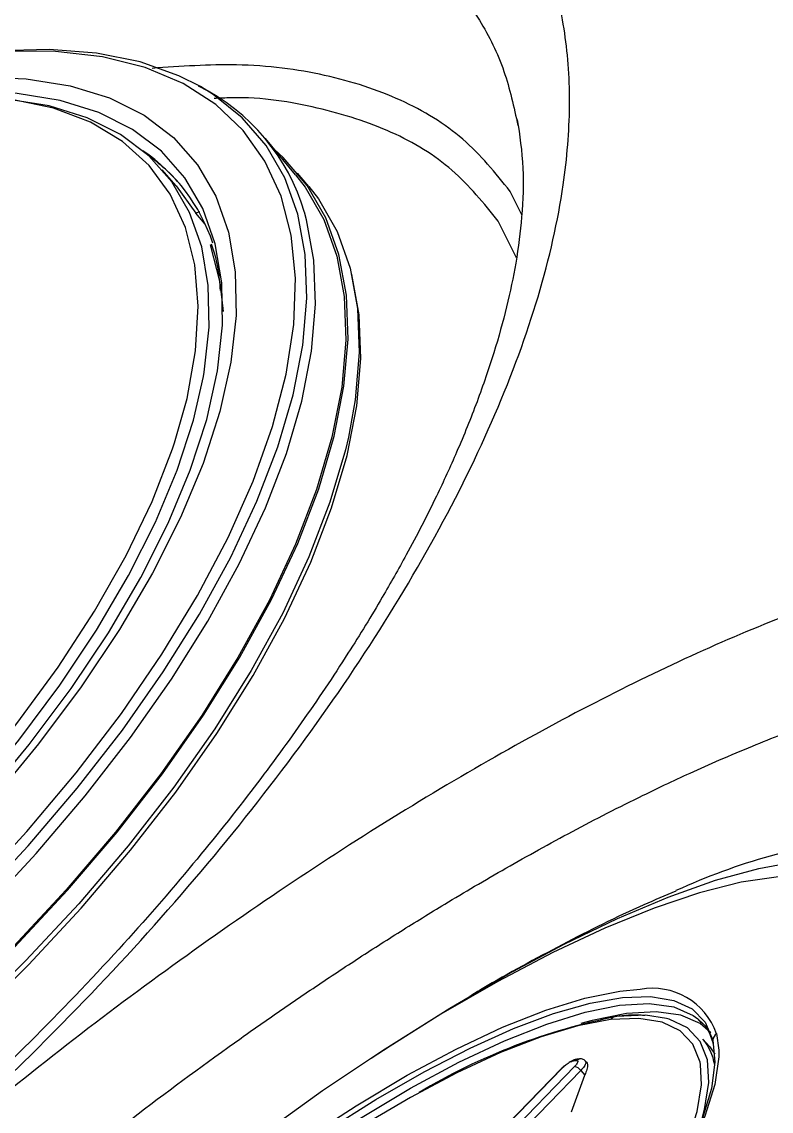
# Model space of a CAD drawing. Extents: x 400 to 501, y 484 to 634.
# Drawn here: x 483.693 to 485.184, y 518.927 to 521.095 of the extents above; entities that cross this region are included whole.
import ezdxf

# ---------------------------------------------------------------- set-up
doc = ezdxf.new("R2010")
doc.units = 0
doc.header["$MEASUREMENT"] = 0
doc.layers.add('DIM', color=3, linetype='Continuous')
doc.layers.add('GEOMETRY', color=3, linetype='Continuous', lineweight=25)

# ---------------------------------------------------------------- blocks, each defined once
blk = doc.blocks.new('2026 GRANDEE')
at = {"layer": 'GEOMETRY', "ltscale": 16}
for p, q in [((33.813, -76.0498), (33.753, -75.9777)), ((33.5759, -76.0721), (33.5481, -76.04)), ((33.8396, -76.0731), (33.8172, -76.0463)), ((33.5759, -76.0721), (33.6145, -76.1263)), ((34.2628, -76.1293), (34.2399, -76.0828)), ((33.6222, -76.1233), (33.6145, -76.1263)), ((33.6335, -76.1482), (33.6145, -76.1263)), ((34.2523, -76.2151), (34.2163, -76.1422)), ((34.6132, -77.7292), (34.6248, -77.7406)), ((34.6505, -77.7586), (34.6547, -77.7912)), ((34.6362, -77.7844), (34.6234, -77.7694)), ((34.3778, -77.8088), (34.3722, -77.8095)), ((34.3421, -77.8276), (33.836, -78.3492)), ((33.8373, -78.3486), (34.3434, -77.827)), ((34.368, -77.8241), (33.8618, -78.3456)), ((34.3803, -77.8317), (33.8742, -78.3533)), ((34.3803, -77.8317), (34.3884, -77.8409)), ((34.3622, -77.9141), (34.3884, -77.8409))]:
    blk.add_line(p, q, dxfattribs=at)
at = {"layer": 'GEOMETRY', "ltscale": 16, "flags": 128}
for points in [[(33.1727, -77.4713), (33.2785, -77.3563), (33.3768, -77.2395), (33.4666, -77.1216), (33.5474, -77.0038), (33.6183, -76.8868), (33.679, -76.7717), (33.7288, -76.6594), (33.7674, -76.5507), (33.7944, -76.4467), (33.8097, -76.348), (33.8131, -76.2556), (33.8046, -76.17), (33.7843, -76.0921), (33.7523, -76.0225), (33.7089, -75.9617), (33.6544, -75.9102), (33.5893, -75.8684), (33.5141, -75.8367), (33.4294, -75.8152), (33.3358, -75.8043), (33.2342, -75.8039)], [(33.6237, -75.8741), (33.5811, -75.8527), (33.5037, -75.8253), (33.4175, -75.8078), (33.3231, -75.8004), (33.2212, -75.8031), (33.1127, -75.8159), (33.1021, -75.8176)], [(33.1814, -75.8551), (33.2771, -75.8586), (33.3645, -75.8726), (33.443, -75.8969), (33.5117, -75.9314), (33.5702, -75.9758), (33.618, -76.0297), (33.6546, -76.0925), (33.6797, -76.1639), (33.6931, -76.2431), (33.6947, -76.3296), (33.6845, -76.4225), (33.6625, -76.5211), (33.629, -76.6245), (33.5843, -76.7319), (33.5287, -76.8422), (33.4626, -76.9547), (33.3868, -77.0684), (33.3017, -77.1821), (33.2082, -77.2951)], [(32.7027, -77.911), (32.8276, -77.8146), (32.9489, -77.713), (33.0655, -77.607), (33.1766, -77.4973), (33.2814, -77.3848), (33.379, -77.2703), (33.4687, -77.1547), (33.5499, -77.039), (33.6219, -76.9239), (33.6841, -76.8103), (33.7361, -76.6992), (33.7776, -76.5913), (33.8081, -76.4875), (33.8274, -76.3886), (33.8355, -76.2953), (33.8322, -76.2084), (33.8175, -76.1284), (33.7917, -76.056), (33.7548, -75.9918), (33.7071, -75.9363), (33.6491, -75.8898), (33.6237, -75.8741)], [(33.6666, -76.265), (33.6665, -76.2645), (33.6534, -76.187), (33.6288, -76.1171), (33.593, -76.0556), (33.5463, -76.0029), (33.489, -75.9595), (33.4217, -75.9257), (33.3449, -75.9019), (33.2594, -75.8882), (33.1657, -75.8847), (33.0647, -75.8916), (32.9574, -75.9087), (32.8579, -75.9322)], [(33.6298, -76.4511), (33.6313, -76.4427), (33.6411, -76.3532), (33.6396, -76.2699), (33.6266, -76.1935), (33.6024, -76.1247), (33.5672, -76.0641), (33.5212, -76.0122), (33.4648, -75.9695), (33.3985, -75.9362), (33.3229, -75.9128), (33.2387, -75.8993), (33.1464, -75.8959), (33.1176, -75.8969)], [(33.5723, -76.5828), (33.5972, -76.495), (33.6144, -76.4), (33.6197, -76.311), (33.613, -76.229), (33.5944, -76.1546), (33.564, -76.0884), (33.5221, -76.0312), (33.4692, -75.9834), (33.4055, -75.9454), (33.3319, -75.9176), (33.2488, -75.9003), (33.1664, -75.8937)], [(32.7773, -78.0029), (32.9031, -77.9059), (33.0251, -77.8036), (33.1425, -77.6969), (33.2543, -77.5864), (33.3598, -77.4732), (33.458, -77.358), (33.5483, -77.2416), (33.63, -77.1251), (33.7025, -77.0093), (33.7651, -76.895), (33.8175, -76.7831), (33.8592, -76.6745), (33.8899, -76.5701), (33.9094, -76.4705), (33.9175, -76.3766), (33.9142, -76.2891), (33.8994, -76.2086), (33.8734, -76.1357), (33.8363, -76.0711), (33.7883, -76.0152), (33.7712, -75.9996)], [(33.813, -76.0498), (33.832, -76.0745), (33.869, -76.139), (33.895, -76.2116), (33.9097, -76.2918), (33.913, -76.3791), (33.9049, -76.4727), (33.8855, -76.572), (33.8549, -76.6762), (33.8133, -76.7844), (33.7611, -76.8959), (33.6986, -77.0099), (33.6264, -77.1254), (33.5449, -77.2416), (33.4549, -77.3575), (33.3569, -77.4724), (33.2518, -77.5853), (33.1403, -77.6954), (33.0233, -77.8018), (32.9016, -77.9038), (32.7762, -78.0005)], [(33.8396, -76.0731), (33.8586, -76.0979), (33.8957, -76.1626), (33.9218, -76.2354), (33.9365, -76.3159), (33.9398, -76.4034), (33.9317, -76.4973), (33.9181, -76.5719)], [(32.7162, -77.9284), (32.8416, -77.8317), (32.9632, -77.7298), (33.0802, -77.6233), (33.1918, -77.5133), (33.2969, -77.4003), (33.3949, -77.2855), (33.4849, -77.1695), (33.5664, -77.0533), (33.6386, -76.9378), (33.7011, -76.8239), (33.7533, -76.7123), (33.7948, -76.6041), (33.8255, -76.4999), (33.8449, -76.4007), (33.853, -76.307), (33.8496, -76.2198), (33.835, -76.1395), (33.8307, -76.1245)], [(33.6434, -76.1893), (33.6626, -76.2643), (33.6688, -76.3218)], [(32.8064, -78.0367), (32.9318, -77.94), (33.0534, -77.8381), (33.1704, -77.7316), (33.2819, -77.6216), (33.387, -77.5087), (33.485, -77.3938), (33.575, -77.2779), (33.6564, -77.1617), (33.7286, -77.0462), (33.7911, -76.9323), (33.8433, -76.8208), (33.8849, -76.7125), (33.9155, -76.6084), (33.9349, -76.5092), (33.943, -76.4155), (33.9397, -76.3283), (33.925, -76.2481), (33.9248, -76.2473)], [(32.6393, -77.8028), (32.7594, -77.7099), (32.8756, -77.6117), (32.9871, -77.5091), (33.0928, -77.403), (33.1919, -77.2941), (33.2834, -77.1835), (33.3667, -77.0722), (33.4409, -76.961), (33.5056, -76.8509), (33.56, -76.7428), (33.6038, -76.6378), (33.6366, -76.5365), (33.6581, -76.4401), (33.6681, -76.3491), (33.6666, -76.265)], [(32.6281, -77.7845), (32.7464, -77.693), (32.8609, -77.5964), (32.9706, -77.4953), (33.0747, -77.3908), (33.1722, -77.2836), (33.2624, -77.1748), (33.3444, -77.0651), (33.4175, -76.9556), (33.4811, -76.8472), (33.5347, -76.7408), (33.5778, -76.6374), (33.6101, -76.5377), (33.6298, -76.4511)], [(33.9181, -76.5719), (33.9122, -76.5969), (33.8815, -76.7014), (33.8398, -76.8099), (33.7875, -76.9218), (33.7248, -77.0361), (33.6524, -77.1519), (33.5707, -77.2685), (33.4803, -77.3848), (33.3821, -77.5), (33.2766, -77.6133), (33.1648, -77.7237), (33.0474, -77.8304), (32.9254, -77.9327), (32.7997, -78.0297)], [(32.6319, -77.753), (32.7355, -77.6723), (32.8523, -77.5733), (32.964, -77.4698), (33.0696, -77.3627), (33.1682, -77.253), (33.2589, -77.1416), (33.3409, -77.0296), (33.4135, -76.9179), (33.4759, -76.8076), (33.5276, -76.6997), (33.5682, -76.5952), (33.5723, -76.5828)], [(33.9635, -77.8074), (34.001, -77.7826), (34.1197, -77.7078), (34.2354, -77.6403), (34.347, -77.5806), (34.4536, -77.5293), (34.5543, -77.4868), (34.6483, -77.4535), (34.7347, -77.4297), (34.8127, -77.4155), (34.8657, -77.4112)], [(34.8419, -77.4457), (34.8385, -77.4455), (34.7737, -77.4465), (34.6996, -77.4574), (34.6168, -77.4782), (34.5262, -77.5086), (34.4285, -77.5484), (34.3246, -77.5972), (34.2155, -77.6546), (34.1022, -77.72), (33.9857, -77.7929), (33.8669, -77.8726), (33.7471, -77.9584), (33.6273, -78.0495)], [(33.617, -78.1251), (33.7232, -78.0447), (33.8292, -77.9701), (33.9337, -77.9021), (34.0353, -77.8415), (34.1328, -77.7893), (34.2249, -77.7459), (34.3106, -77.7119), (34.3886, -77.6878), (34.458, -77.6739), (34.4985, -77.6704)], [(33.8742, -77.9517), (33.9729, -77.8896), (34.0686, -77.8346), (34.1601, -77.7874), (34.2463, -77.7486), (34.3262, -77.7186), (34.3989, -77.6978), (34.4635, -77.6864), (34.5193, -77.6845), (34.5656, -77.6923), (34.6019, -77.7095), (34.6277, -77.7359), (34.6428, -77.7714)], [(33.6307, -78.1457), (33.7352, -78.0667), (33.8394, -77.9933), (33.9421, -77.9264), (34.042, -77.8669), (34.1379, -77.8155), (34.2285, -77.7728), (34.3126, -77.7395), (34.3894, -77.7158), (34.4576, -77.7021), (34.5167, -77.6986), (34.5656, -77.7054), (34.604, -77.7222), (34.6132, -77.7292)], [(34.6387, -77.757), (34.6179, -77.7386), (34.5796, -77.7217), (34.5306, -77.715), (34.4716, -77.7185), (34.4033, -77.7322), (34.3808, -77.7383)], [(34.551, -77.7282), (34.5091, -77.7221), (34.4523, -77.7245)], [(34.4398, -77.7306), (34.3747, -77.7428), (34.3013, -77.7648), (34.2207, -77.7961), (34.1337, -77.8365), (34.0416, -77.8854), (33.9454, -77.9421), (33.8464, -78.0061), (33.7458, -78.0764), (33.6449, -78.1522), (33.5449, -78.2326), (33.4472, -78.3164), (33.3529, -78.4028), (33.2632, -78.4905), (33.1792, -78.5785)], [(34.6185, -77.8201), (34.6176, -77.8156), (34.6035, -77.7796), (34.5783, -77.7528), (34.5423, -77.7356), (34.4959, -77.7282), (34.4398, -77.7306)], [(34.6202, -77.9326), (34.6266, -77.9096), (34.6352, -77.856), (34.6323, -77.8106), (34.6181, -77.7742), (34.5925, -77.7471), (34.5561, -77.7296), (34.551, -77.7282)], [(34.6428, -77.7714), (34.6469, -77.8154), (34.6401, -77.8674), (34.6223, -77.9269)], [(34.6362, -77.7844), (34.6445, -77.7957), (34.6467, -77.7995)], [(34.6547, -77.7912), (34.6547, -77.8049), (34.6469, -77.8599), (34.6273, -77.9229), (34.5961, -77.9931), (34.5537, -78.0696), (34.5007, -78.1515), (34.4377, -78.2378), (34.3655, -78.3273), (34.2851, -78.419), (34.1973, -78.5116), (34.1034, -78.6041), (34.0046, -78.6952), (33.9019, -78.7838), (33.7968, -78.8688)], [(34.3421, -77.8276), (34.3425, -77.8273), (34.3434, -77.827)], [(34.4022, -78.2829), (34.4084, -78.275), (34.4691, -78.1927), (34.5204, -78.1144), (34.5616, -78.0412), (34.5923, -77.9739), (34.612, -77.9134), (34.6204, -77.8604), (34.6185, -77.8201)]]:
    blk.add_lwpolyline(points, dxfattribs=at)
at = {"layer": 'GEOMETRY', "ltscale": 16}
for centre, radius, start, end in [((33.4398, -76.2386), 0.4072, 16.2655, 63.6928), ((33.3073, -76.2993), 0.3596, 18.337, 55.7612), ((33.3131, -76.3035), 0.358, 40.4238, 54.8911), ((35.0944, -78.6164), 1.2571, 96.4449, 114.6712), ((34.5228, -77.8037), 0.1354, 19.4358, 100.3245), ((34.6836, -78.9136), 1.2113, 101.0079, 121.0606), ((34.4524, -77.7405), 0.016, 90.1649, 141.6323), ((34.6617, -77.7741), 0.0191, 125.7963, 171.8051), ((34.5383, -77.839), 0.1099, 9.5873, 39.2564), ((34.365, -77.8425), 0.0187, 35.1153, 80.9373)]:
    blk.add_arc(centre, radius, start, end, dxfattribs=at)
for points, knots in [([(39.3344, -73.6754), (39.0943, -73.989), (38.614, -74.6164), (37.8515, -75.526), (37.0585, -76.4108), (36.2329, -77.2665), (35.3771, -78.0921), (34.4922, -78.8851), (33.5825, -79.6476), (32.9551, -80.1279), (32.6415, -80.3679)], [0, 0, 0, 0, 0.124824, 0.249783, 0.374855, 0.499996, 0.625137, 0.750211, 0.875173, 1, 1, 1, 1]), ([(40.1497, -73.709), (40.0127, -73.8419), (39.7344, -74.112), (39.3257, -74.5096), (38.9336, -74.8911), (38.5729, -75.2424), (38.2434, -75.5632), (37.9632, -75.8359), (37.7285, -76.0643), (37.5351, -76.2523), (37.361, -76.4215), (37.2052, -76.5728), (37.0576, -76.7162), (36.8887, -76.8801), (36.6825, -77.0802), (36.4323, -77.3228), (36.1506, -77.5956), (35.8375, -77.8988), (35.4928, -78.2323), (35.1244, -78.5882), (34.7337, -78.9655), (34.3219, -79.3632), (33.8821, -79.7881), (33.4291, -80.2259), (33.123, -80.5224), (32.9727, -80.668)], [0, 0, 0, 0, 0.057285, 0.116397, 0.171134, 0.221513, 0.267531, 0.309184, 0.338855, 0.365836, 0.39013, 0.411737, 0.431012, 0.451894, 0.482374, 0.517226, 0.556449, 0.600044, 0.64801, 0.700352, 0.753718, 0.810985, 0.872139, 0.937203, 1, 1, 1, 1]), ([(32.8339, -78.2031), (32.9208, -78.1311), (33.0946, -77.9871), (33.3377, -77.7542), (33.5632, -77.5132), (33.7668, -77.266), (33.9453, -77.0165), (34.0959, -76.7681), (34.2156, -76.5244), (34.3018, -76.289), (34.3477, -76.0847), (34.3617, -75.9109), (34.3521, -75.7651), (34.3196, -75.6321), (34.264, -75.5139), (34.1855, -75.4123), (34.0847, -75.3287), (33.9628, -75.2646), (33.8212, -75.2208), (33.6622, -75.1978), (33.4878, -75.1957), (33.3008, -75.2139), (33.082, -75.2559), (32.8303, -75.3286), (32.5471, -75.4385), (32.2606, -75.5759), (31.9756, -75.7382), (31.695, -75.921), (31.5154, -76.0587), (31.4259, -76.1274)], [0, 0, 0, 0, 0.039882, 0.079777, 0.119726, 0.159779, 0.200008, 0.240487, 0.281293, 0.322506, 0.364212, 0.395862, 0.42783, 0.460105, 0.492656, 0.525432, 0.558364, 0.591369, 0.624345, 0.6572, 0.689855, 0.722245, 0.754321, 0.796548, 0.838167, 0.879226, 0.919809, 0.960024, 1, 1, 1, 1]), ([(31.5603, -76.3039), (31.622, -76.2561), (31.7517, -76.1559), (31.9526, -76.0188), (32.1007, -75.9277), (32.1872, -75.8779), (32.2153, -75.862), (32.2436, -75.8462), (32.2722, -75.8305), (32.3011, -75.815), (32.3217, -75.8041), (32.3423, -75.7934), (32.379, -75.7744), (32.4482, -75.7399), (32.5523, -75.691), (32.6691, -75.641), (32.782, -75.5976), (32.8784, -75.5642), (32.9617, -75.5382), (33.0375, -75.517), (33.1516, -75.4886), (33.3013, -75.4604), (33.4795, -75.4445), (33.6419, -75.4486), (33.7873, -75.472), (33.9147, -75.5139), (34.0113, -75.5667), (34.0832, -75.6236), (34.1361, -75.6791), (34.1866, -75.7508), (34.2306, -75.8392), (34.2473, -75.9151), (34.2554, -75.9519)], [0, 0, 0, 0, 0.05282, 0.110974, 0.166564, 0.174152, 0.181812, 0.189541, 0.197342, 0.205213, 0.213155, 0.214238, 0.222078, 0.243243, 0.271124, 0.30799, 0.340579, 0.366547, 0.39073, 0.41313, 0.433745, 0.493562, 0.552777, 0.611393, 0.669412, 0.726837, 0.78367, 0.82124, 0.858548, 0.895595, 0.949447, 1, 1, 1, 1]), ([(34.2399, -76.0828), (34.2105, -76.0464), (34.1518, -75.9735), (34.0261, -75.8972), (33.8748, -75.8477), (33.7089, -75.8257), (33.5847, -75.8342), (33.5277, -75.8381)], [0, 0, 0, 0, 0.2061817, 0.4123635, 0.6185452, 0.8247269, 1, 1, 1, 1]), ([(34.2163, -76.1422), (34.1876, -76.1067), (34.1303, -76.0356), (34.0079, -75.9608), (33.8593, -75.914), (33.7385, -75.8937), (33.6625, -75.8975), (33.6512, -75.8981)], [0, 0, 0, 0, 0.239488, 0.478977, 0.718465, 0.957954, 1, 1, 1, 1]), ([(34.2541, -75.9397), (34.2588, -75.9711), (34.2676, -76.03), (34.2647, -76.1273), (34.2531, -76.2199), (34.234, -76.3117), (34.2085, -76.4037), (34.1753, -76.5004), (34.1367, -76.596), (34.0988, -76.6786), (34.0647, -76.747), (34.0292, -76.8141), (33.9814, -76.8988), (33.9132, -77.0103), (33.8266, -77.1393), (33.7214, -77.2827), (33.5979, -77.4368), (33.4482, -77.6077), (33.2697, -77.793), (33.0612, -77.9904), (32.906, -78.1188), (32.8252, -78.1856)], [0, 0, 0, 0, 0.068171, 0.127527, 0.178146, 0.221956, 0.265809, 0.310341, 0.354492, 0.391913, 0.416272, 0.440292, 0.474304, 0.51864, 0.573242, 0.626557, 0.686958, 0.754458, 0.829094, 0.910917, 1, 1, 1, 1]), ([(33.6455, -76.1871), (33.6506, -76.2032), (33.6596, -76.2317), (33.662, -76.2652), (33.6631, -76.2798)], [0, 0, 0, 0, 0.565774, 1, 1, 1, 1]), ([(33.9905, -79.2891), (34.063, -79.2279), (34.2077, -79.1057), (34.4156, -78.916), (34.6123, -78.726), (34.814, -78.5184), (35.0132, -78.2975), (35.2013, -78.0691), (35.3595, -77.8565), (35.4884, -77.6609), (35.5884, -77.4828), (35.6599, -77.3228), (35.7026, -77.1811), (35.7156, -77.0584), (35.6978, -76.9559), (35.6475, -76.8754), (35.563, -76.8192), (35.4534, -76.7925), (35.3278, -76.79), (35.1944, -76.8057), (35.0421, -76.8401), (34.8722, -76.8938), (34.6866, -76.9666), (34.4876, -77.0583), (34.2779, -77.1678), (34.0601, -77.2941), (33.837, -77.4355), (33.6114, -77.5908), (33.3856, -77.7573), (33.2377, -77.8764), (33.1638, -77.936)], [0, 0, 0, 0, 0.033507, 0.066882, 0.099825, 0.132113, 0.173961, 0.214464, 0.253824, 0.292295, 0.330159, 0.36771, 0.405235, 0.443031, 0.481383, 0.520526, 0.560639, 0.601823, 0.633424, 0.66558, 0.698216, 0.731243, 0.764569, 0.798093, 0.831727, 0.865406, 0.899089, 0.932753, 0.966388, 1, 1, 1, 1]), ([(33.282, -78.0905), (33.346, -78.0389), (33.477, -77.9335), (33.6384, -77.8142), (33.7629, -77.7262), (33.8483, -77.6678), (33.9348, -77.6105), (34.0222, -77.5546), (34.1005, -77.5063), (34.1704, -77.4646), (34.2327, -77.4285), (34.2976, -77.392), (34.3649, -77.3555), (34.4343, -77.3192), (34.4953, -77.2887), (34.5501, -77.2623), (34.6009, -77.2386), (34.6594, -77.2125), (34.7201, -77.1868), (34.7763, -77.1644), (34.822, -77.1471), (34.8735, -77.1286), (34.9318, -77.1091), (34.9978, -77.0894), (35.0569, -77.074), (35.1097, -77.0621), (35.1732, -77.0501), (35.2447, -77.0407), (35.3205, -77.0372), (35.3918, -77.0411), (35.4575, -77.0534), (35.5157, -77.0759), (35.5623, -77.1068), (35.5972, -77.1464), (35.6169, -77.1805), (35.6227, -77.203), (35.6237, -77.207)], [0, 0, 0, 0, 0.060078, 0.122882, 0.148775, 0.175103, 0.201863, 0.229056, 0.25668, 0.275524, 0.295394, 0.31629, 0.338211, 0.361155, 0.385122, 0.399663, 0.417197, 0.437721, 0.461253, 0.482488, 0.499643, 0.512722, 0.541416, 0.568301, 0.593377, 0.616648, 0.638115, 0.680876, 0.721479, 0.759929, 0.807709, 0.854364, 0.89953, 0.944541, 0.990215, 1, 1, 1, 1]), ([(35.6281, -77.2199), (35.6293, -77.2271), (35.6314, -77.24), (35.6296, -77.2658), (35.6258, -77.2909), (35.6214, -77.3121), (35.6165, -77.332), (35.6111, -77.3516), (35.604, -77.3741), (35.5909, -77.412), (35.5681, -77.4685), (35.5321, -77.5444), (35.4891, -77.6247), (35.4445, -77.7005), (35.3984, -77.7736), (35.3474, -77.8505), (35.2813, -77.9443), (35.1946, -78.0603), (35.0904, -78.1912), (34.9683, -78.3355), (34.8284, -78.4917), (34.6614, -78.6674), (34.4648, -78.8614), (34.2388, -79.071), (34.0741, -79.2105), (33.9887, -79.2829)], [0, 0, 0, 0, 0.0494022, 0.0897405, 0.1211357, 0.1435997, 0.1579362, 0.1721952, 0.1884207, 0.2066253, 0.2490082, 0.2934106, 0.3352353, 0.374484, 0.4040213, 0.436636, 0.4766421, 0.5243552, 0.5802082, 0.6333873, 0.6930188, 0.7594707, 0.8329643, 0.913366, 1, 1, 1, 1]), ([(33.01, -80.682), (33.0104, -80.6816), (33.0139, -80.6784), (33.0253, -80.6677), (33.0659, -80.6295), (33.2177, -80.487), (33.809, -79.9333), (34.9803, -78.8398), (36.0224, -77.837), (36.6226, -77.2594)], [0, 0, 0, 0, 0.000353, 0.002828, 0.009436, 0.033986, 0.128384, 0.498019, 1, 1, 1, 1]), ([(34.5696, -77.4754), (34.5483, -77.4842), (34.4719, -77.5158), (34.344, -77.5807), (34.2288, -77.6421), (34.168, -77.6793), (34.1599, -77.6843)], [0, 0, 0, 0, 0.152646, 0.549645, 0.939892, 1, 1, 1, 1]), ([(34.5076, -77.7227), (34.5045, -77.7223), (34.4876, -77.7203), (34.4671, -77.7227), (34.4504, -77.7246)], [0, 0, 0, 0, 0.179773, 1, 1, 1, 1]), ([(34.6144, -77.7319), (34.6171, -77.7338), (34.6285, -77.7417), (34.637, -77.7573), (34.6417, -77.7731), (34.6431, -77.778)], [0, 0, 0, 0, 0.177817, 0.747844, 1, 1, 1, 1]), ([(34.3724, -77.8095), (34.3714, -77.8097), (34.3694, -77.81), (34.3645, -77.812), (34.3601, -77.814), (34.3571, -77.8162), (34.3569, -77.8163)], [0, 0, 0, 0, 0.253104, 0.498485, 0.975187, 1, 1, 1, 1]), ([(34.366, -77.8124), (34.367, -77.8116), (34.3688, -77.81), (34.3712, -77.8098), (34.3722, -77.8096)], [0, 0, 0, 0, 0.537025, 1, 1, 1, 1]), ([(34.3715, -77.8118), (34.3725, -77.8109), (34.3744, -77.8093), (34.3768, -77.8091), (34.3779, -77.809)], [0, 0, 0, 0, 0.527809, 1, 1, 1, 1]), ([(34.3891, -77.813), (34.3889, -77.8126), (34.388, -77.8114), (34.3855, -77.8099), (34.3819, -77.8087), (34.379, -77.8088), (34.3776, -77.8089)], [0, 0, 0, 0, 0.1062489, 0.4087916, 0.7077397, 1, 1, 1, 1]), ([(34.3496, -77.8215), (34.3494, -77.8216), (34.3478, -77.8228), (34.3455, -77.8248), (34.3436, -77.8266), (34.3429, -77.8273)], [0, 0, 0, 0, 0.075696, 0.647974, 1, 1, 1, 1]), ([(34.3434, -77.827), (34.3455, -77.8251), (34.3497, -77.8211), (34.3565, -77.8164), (34.3622, -77.8134), (34.3647, -77.8128), (34.366, -77.8124)], [0, 0, 0, 0, 0.278395, 0.557716, 0.778792, 1, 1, 1, 1]), ([(34.366, -77.8124), (34.367, -77.8123), (34.3689, -77.8121), (34.3707, -77.8119), (34.3715, -77.8118)], [0, 0, 0, 0, 0.560002, 1, 1, 1, 1]), ([(34.3715, -77.8118), (34.3726, -77.8119), (34.3749, -77.8121), (34.3746, -77.8153), (34.3721, -77.8195), (34.3693, -77.8225), (34.368, -77.8241)], [0, 0, 0, 0, 0.2786828, 0.5580163, 0.7789528, 1, 1, 1, 1]), ([(34.39, -77.8149), (34.3902, -77.8156), (34.3908, -77.8175), (34.3875, -77.8236), (34.3827, -77.829), (34.3803, -77.8317)], [0, 0, 0, 0, 0.219888, 0.609586, 1, 1, 1, 1]), ([(34.39, -77.8147), (34.3907, -77.8149), (34.393, -77.8153), (34.3941, -77.8204), (34.393, -77.8293), (34.3899, -77.837), (34.3884, -77.8409)], [0, 0, 0, 0, 0.115706, 0.402735, 0.696592, 1, 1, 1, 1]), ([(34.3891, -77.813), (34.3894, -77.813), (34.3903, -77.8131), (34.3902, -77.8142), (34.39, -77.8149)], [0, 0, 0, 0, 0.280923, 1, 1, 1, 1])]:
    blk.add_open_spline(points, degree=3, knots=knots, dxfattribs=at)

msp = doc.modelspace()

# ---------------------------------------------------------------- block references
at = {"layer": 'DIM'}
msp.add_blockref('2026 GRANDEE', (450.4248, 596.8403), dxfattribs=at)

doc.saveas('drawing.dxf')
